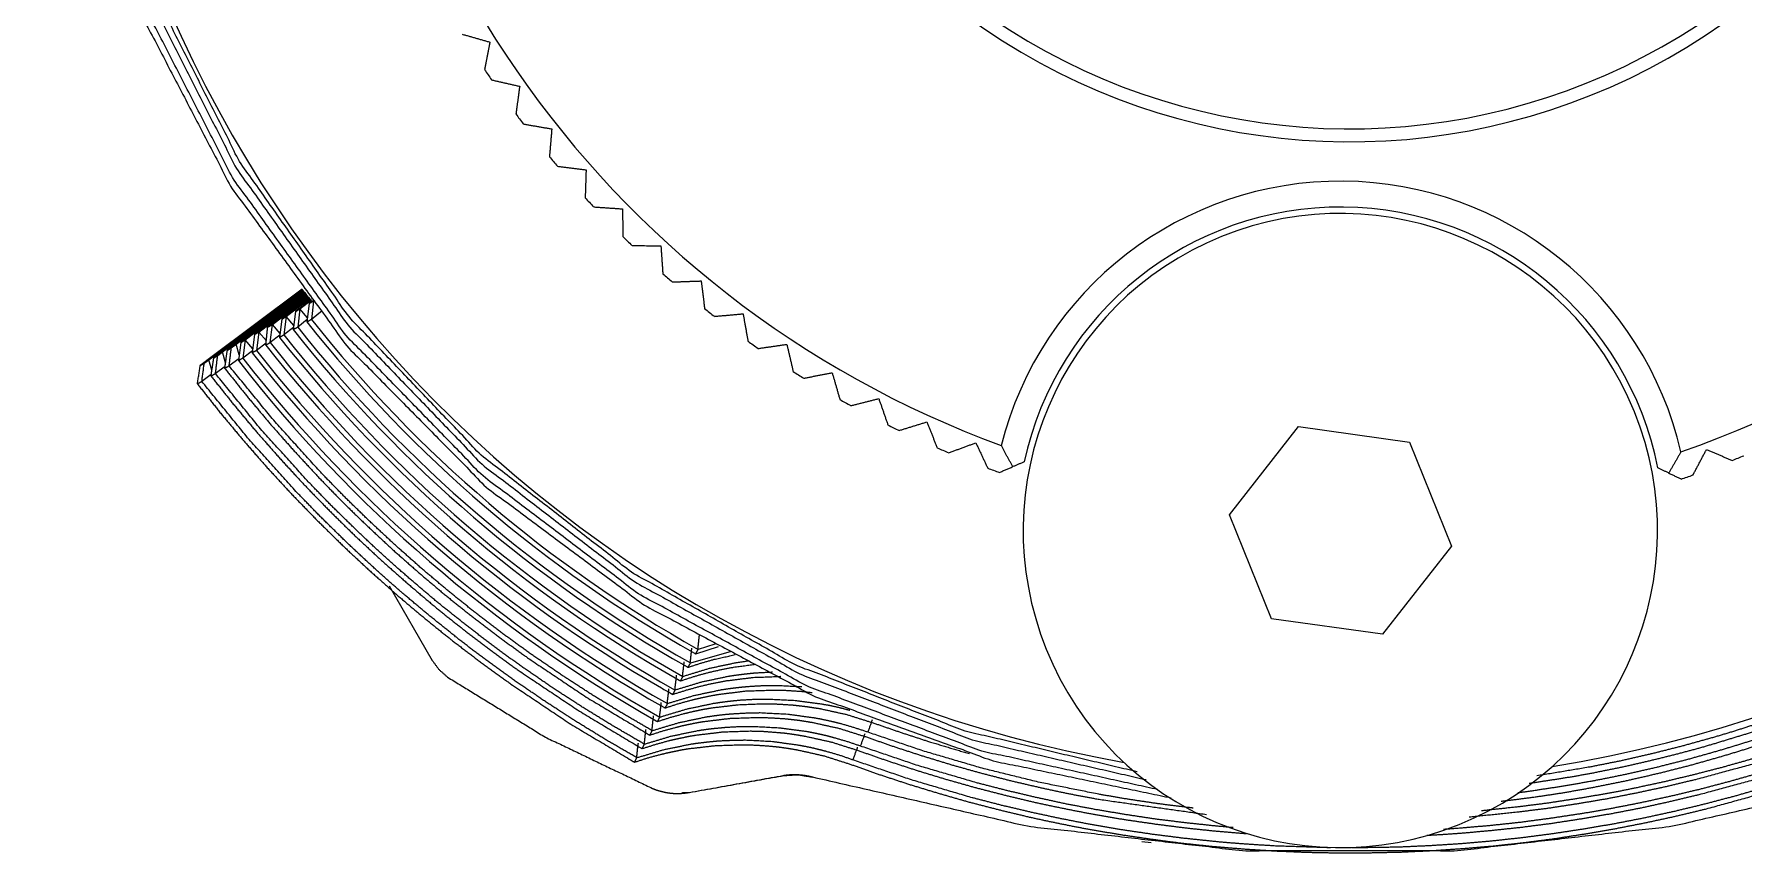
# Paper-space layout 'A3_1' of a CAD drawing. Header units: millimetres. Extents: x 0 to 420, y 0 to 297.
# Drawn here: x 182.89 to 196.09, y 26.11 to 32.44 of the extents above; entities that cross this region are included whole.
import ezdxf

# ---------------------------------------------------------------- set-up
doc = ezdxf.new("R2010")
doc.units = ezdxf.units.MM
doc.layers.add('170', color=7, linetype='Continuous', true_color=0xffffff)

psp = doc.layouts.new('A3_1')

# ---------------------------------------------------------------- linework, layer by layer
at = {"layer": '170', "color": 155, "linetype": 'Continuous', "lineweight": 13}
for p, q in [((184.238, 29.923), (184.962, 30.466)), ((184.959, 30.469), (184.243, 29.933)), ((184.967, 30.459), (184.303, 29.96)), ((184.343, 29.983), (184.97, 30.456)), ((184.976, 30.449), (184.409, 30.02)), ((184.448, 30.043), (184.978, 30.446)), ((184.985, 30.439), (184.484, 30.057)), ((184.518, 30.076), (184.988, 30.435)), ((184.994, 30.428), (184.59, 30.117)), ((184.623, 30.136), (184.997, 30.424)), ((184.691, 30.174), (185.004, 30.416)), ((184.729, 30.196), (185.007, 30.412)), ((185.015, 30.404), (184.801, 30.237)), ((184.834, 30.256), (185.018, 30.4)), ((185.026, 30.391), (184.906, 30.297)), ((184.94, 30.316), (185.029, 30.386)), ((185.037, 30.377), (185.012, 30.357)), ((184.801, 30.237), (184.834, 30.256)), ((184.834, 30.256), (184.817, 30.115)), ((184.893, 30.187), (184.834, 30.256)), ((184.906, 30.297), (184.889, 30.155)), ((184.906, 30.297), (184.94, 30.316)), ((184.94, 30.316), (184.923, 30.174)), ((184.999, 30.247), (184.94, 30.316)), ((185.012, 30.357), (184.995, 30.215)), ((185.012, 30.357), (185.045, 30.376)), ((185.045, 30.376), (185.029, 30.234)), ((185.111, 30.3), (185.029, 30.234)), ((184.59, 30.117), (184.572, 29.976)), ((184.59, 30.117), (184.623, 30.136)), ((184.623, 30.136), (184.605, 29.995)), ((184.681, 30.068), (184.623, 30.136)), ((184.711, 30.055), (184.729, 30.196)), ((184.785, 30.113), (184.711, 30.055)), ((184.787, 30.127), (184.729, 30.196)), ((184.801, 30.237), (184.783, 30.095)), ((184.891, 30.173), (184.817, 30.115)), ((184.997, 30.233), (184.923, 30.174)), ((184.305, 29.955), (184.343, 29.983)), ((184.366, 29.9), (184.343, 29.983)), ((184.409, 30.02), (184.38, 29.998)), ((184.38, 29.998), (184.41, 30.015)), ((184.41, 30.015), (184.448, 30.043)), ((184.472, 29.961), (184.448, 30.043)), ((184.484, 30.057), (184.466, 29.916)), ((184.484, 30.057), (184.518, 30.076)), ((184.518, 30.076), (184.5, 29.935)), ((184.574, 29.992), (184.5, 29.935)), ((184.576, 30.007), (184.518, 30.076)), ((184.679, 30.052), (184.605, 29.995)), ((184.199, 29.9), (184.17, 29.879)), ((184.17, 29.879), (184.201, 29.896)), ((184.243, 29.933), (184.199, 29.9)), ((184.201, 29.896), (184.238, 29.923)), ((184.261, 29.842), (184.238, 29.923)), ((184.303, 29.96), (184.275, 29.938)), ((184.275, 29.938), (184.305, 29.955)), ((184.362, 29.871), (184.288, 29.816)), ((184.468, 29.931), (184.394, 29.876)), ((184.256, 29.81), (184.182, 29.756)), ((192.121, 28.724), (192.654, 29.406)), ((192.654, 29.406), (193.511, 29.286)), ((193.511, 29.286), (193.836, 28.483)), ((192.445, 27.921), (192.121, 28.724)), ((193.836, 28.483), (193.303, 27.801)), ((185.631, 28.175), (185.963, 27.599)), ((193.303, 27.801), (192.445, 27.921)), ((188.273, 27.667), (187.957, 27.579)), ((187.998, 27.651), (188.175, 27.706)), ((188.146, 27.725), (188.016, 27.684)), ((187.585, 26.918), (187.603, 26.951)), ((187.644, 27.022), (187.662, 27.056)), ((187.526, 26.813), (187.544, 26.846)), ((191.444, 26.2), (191.516, 26.193))]:
    psp.add_line(p, q, dxfattribs=at)
for centre, radius, start, end in [((193.051, 36.607), 9.95, 179.4773, 259.9148), ((193.051, 36.607), 7.825, 179.4773, 249.8766), ((193.051, 36.607), 5, 179.4773, 359.4773), ((193.051, 36.607), 4.9, 179.4773, 359.4773), ((193.051, 36.607), 9.95, 279.0398, 359.4773), ((193.051, 36.607), 7.825, 289.078, 359.4773), ((193.051, 36.607), 8.025, 213.6005, 214.2873), ((193.051, 36.607), 8.025, 216.6005, 217.2873), ((193.051, 36.607), 8.025, 219.6005, 220.2873), ((192.978, 28.603), 2.7, 13.0137, 165.9409), ((193.051, 36.607), 8.025, 222.6005, 223.2873), ((192.978, 28.603), 2.45, 22, 202), ((192.978, 28.603), 2.5, 11.1802, 167.7612), ((193.051, 36.607), 8.025, 225.6005, 226.2873), ((193.051, 36.607), 8.025, 228.6005, 229.2873), ((193.051, 36.607), 8.025, 231.6005, 232.2873), ((193.051, 36.607), 10.486, 218.2535, 240.5649), ((193.051, 36.607), 10.404, 218.3232, 240.5059), ((193.051, 36.607), 10.365, 218.356, 240.5649), ((193.051, 36.607), 10.284, 218.4274, 240.5052), ((193.051, 36.607), 10.245, 218.4609, 240.5649), ((193.051, 36.607), 10.726, 218.0554, 240.565), ((193.051, 36.607), 10.644, 218.122, 240.0228), ((193.051, 36.607), 10.606, 218.1533, 240.565), ((193.051, 36.607), 10.524, 218.2215, 240.5065), ((193.051, 36.607), 8.025, 234.6005, 235.2873), ((193.051, 36.607), 10.885, 217.9299, 240.5082), ((193.051, 36.607), 10.846, 217.9597, 240.5651), ((193.051, 36.607), 10.764, 218.0249, 240.5077), ((193.051, 36.607), 8.025, 237.6005, 238.2873), ((193.051, 36.607), 8.025, 240.6005, 241.2873), ((192.978, 28.603), 2.45, 202, 22), ((193.051, 36.607), 8.025, 243.6005, 244.2873), ((193.051, 36.607), 8.025, 246.6005, 247.2873), ((193.051, 36.607), 8.025, 249.6005, 250.2873), ((193.051, 36.607), 8.025, 291.6005, 292.2873), ((193.051, 36.607), 8.025, 288.6005, 289.2873), ((193.051, 36.607), 10.644, 240.0228, 240.5071)]:
    psp.add_arc(centre, radius, start, end, dxfattribs=at)
for points, knots in [([(191.893, 46.704), (190.509, 46.447), (189.124, 45.981), (187.785, 45.299), (186.541, 44.411), (185.437, 43.339), (184.513, 42.12), (183.792, 40.798), (183.286, 39.424), (182.99, 38.044), (182.888, 36.699), (182.965, 35.357), (183.234, 33.976), (183.712, 32.596), (184.405, 31.265), (185.302, 30.031), (186.38, 28.939), (187.602, 28.027), (188.924, 27.319), (190.296, 26.824), (191.671, 26.537)], [0, 0, 0.047935, 0.097711, 0.148898, 0.200978, 0.253376, 0.305497, 0.356763, 0.406652, 0.454727, 0.500648, 0.546439, 0.594373, 0.644114, 0.695227, 0.747198, 0.799452, 0.851399, 0.902468, 0.952145, 1, 1]), ([(191.566, 26.601), (190.207, 26.899), (188.855, 27.403), (187.555, 28.115), (186.355, 29.025), (185.298, 30.11), (184.42, 31.332), (183.742, 32.649), (183.274, 34.011), (183.011, 35.374), (182.936, 36.699), (183.035, 38.021), (183.323, 39.378), (183.814, 40.73), (184.514, 42.033), (185.413, 43.239), (186.488, 44.304), (187.703, 45.193), (189.014, 45.881), (190.374, 46.361), (191.737, 46.636)], [0, 0, 0.048069, 0.09792, 0.149122, 0.201163, 0.253482, 0.305494, 0.356637, 0.406406, 0.454373, 0.500211, 0.546006, 0.593928, 0.643648, 0.694743, 0.746706, 0.798977, 0.850976, 0.902139, 0.951957, 1, 1]), ([(194.22, 26.511), (194.451, 26.54), (194.575, 26.558), (194.698, 26.577), (194.821, 26.598), (194.943, 26.621), (195.188, 26.67), (195.431, 26.726), (195.673, 26.787), (195.913, 26.855), (196.033, 26.891), (196.152, 26.928), (196.271, 26.967), (196.389, 27.007), (196.623, 27.092), (196.856, 27.182), (197.086, 27.279), (197.313, 27.38), (197.426, 27.433), (197.539, 27.488), (197.65, 27.544), (197.761, 27.601), (197.981, 27.719), (198.197, 27.843), (198.304, 27.906), (198.411, 27.972), (198.517, 28.038), (198.621, 28.106), (198.829, 28.245), (199.032, 28.39), (199.232, 28.539), (199.428, 28.693), (199.621, 28.852), (199.809, 29.015), (199.993, 29.183), (200.173, 29.356), (200.262, 29.444), (200.349, 29.533), (200.436, 29.624), (200.521, 29.715), (200.688, 29.9), (200.85, 30.09), (201.008, 30.283), (201.16, 30.48), (201.235, 30.58), (201.308, 30.681), (201.38, 30.783), (201.451, 30.886), (201.589, 31.093), (201.722, 31.305), (201.786, 31.411), (201.849, 31.519), (201.911, 31.627), (201.971, 31.737), (202.088, 31.957), (202.2, 32.181), (202.306, 32.407), (202.406, 32.635), (202.501, 32.866), (202.59, 33.099), (202.673, 33.334), (202.75, 33.571), (202.787, 33.691), (202.822, 33.81), (202.856, 33.931), (202.888, 34.051), (202.948, 34.294), (203.001, 34.537), (203.049, 34.782), (203.091, 35.028), (203.11, 35.151), (203.127, 35.275), (203.142, 35.398), (203.157, 35.522), (203.18, 35.771), (203.198, 36.019), (203.204, 36.144), (203.209, 36.269), (203.212, 36.393), (203.214, 36.518), (203.213, 36.768), (203.206, 37.017), (203.193, 37.267), (203.174, 37.515), (203.149, 37.763), (203.117, 38.011), (203.08, 38.257), (203.036, 38.503), (202.931, 38.991), (202.802, 39.473), (202.728, 39.711), (202.649, 39.948), (202.608, 40.066), (202.564, 40.183), (202.52, 40.299), (202.474, 40.415), (202.377, 40.645), (202.276, 40.873), (202.222, 40.986), (202.168, 41.098), (202.112, 41.21), (202.055, 41.321), (201.936, 41.54), (201.813, 41.757), (201.684, 41.971), (201.549, 42.181), (201.41, 42.388), (201.266, 42.591), (201.116, 42.791), (200.962, 42.987), (200.803, 43.179), (200.64, 43.368), (200.471, 43.552), (200.299, 43.732), (200.121, 43.908), (199.94, 44.079), (199.848, 44.163), (199.754, 44.246), (199.66, 44.328), (199.565, 44.408), (199.371, 44.566), (199.174, 44.718), (199.074, 44.793), (198.973, 44.866), (198.871, 44.938), (198.769, 45.009), (198.56, 45.147), (198.349, 45.28), (198.134, 45.407), (197.917, 45.529), (197.697, 45.646), (197.473, 45.757), (197.361, 45.811), (197.247, 45.863), (197.133, 45.914), (197.019, 45.963), (196.788, 46.058), (196.555, 46.147), (196.32, 46.23), (196.083, 46.307), (195.843, 46.379), (195.603, 46.445), (195.482, 46.475), (195.36, 46.504), (195.239, 46.532), (195.117, 46.558), (194.424, 46.677)], [0, 0, 0.007933, 0.012182, 0.01643, 0.020676, 0.02492, 0.033405, 0.041892, 0.050387, 0.058885, 0.063134, 0.067383, 0.071632, 0.075882, 0.084375, 0.092862, 0.101347, 0.109837, 0.114086, 0.118335, 0.122582, 0.126827, 0.135314, 0.1438, 0.148044, 0.15229, 0.156538, 0.160788, 0.169286, 0.177784, 0.18628, 0.19477, 0.203255, 0.211743, 0.220238, 0.228736, 0.232985, 0.237233, 0.241483, 0.245733, 0.254225, 0.262711, 0.271197, 0.279687, 0.283936, 0.288185, 0.292432, 0.296678, 0.305164, 0.313649, 0.317894, 0.32214, 0.326389, 0.330639, 0.339136, 0.347635, 0.356131, 0.364619, 0.373105, 0.381592, 0.390088, 0.398586, 0.402835, 0.407084, 0.411334, 0.415583, 0.424074, 0.432561, 0.441046, 0.449537, 0.453786, 0.458035, 0.462282, 0.466527, 0.475013, 0.483499, 0.487743, 0.49199, 0.496239, 0.500489, 0.508986, 0.517485, 0.525981, 0.534469, 0.542954, 0.551442, 0.559937, 0.568433, 0.585405, 0.602387, 0.610886, 0.619384, 0.623634, 0.627883, 0.632129, 0.636374, 0.644859, 0.653345, 0.65759, 0.661837, 0.666087, 0.670336, 0.678834, 0.687333, 0.695828, 0.704315, 0.712801, 0.721289, 0.729785, 0.73828, 0.746767, 0.755253, 0.763742, 0.772238, 0.780736, 0.789234, 0.793484, 0.797732, 0.801978, 0.806223, 0.814708, 0.823195, 0.82744, 0.831687, 0.835937, 0.840186, 0.848685, 0.857183, 0.865677, 0.874164, 0.88265, 0.891139, 0.895387, 0.899636, 0.903884, 0.90813, 0.916617, 0.925103, 0.933593, 0.942089, 0.950587, 0.959085, 0.963334, 0.96758, 0.97182, 0.976055, 1, 1]), ([(191.652, 46.562), (190.305, 46.277), (188.965, 45.792), (187.675, 45.101), (186.481, 44.216), (185.427, 43.158), (184.545, 41.965), (183.859, 40.677), (183.378, 39.342), (183.096, 38.003), (182.999, 36.698), (183.072, 35.392), (183.33, 34.047), (183.787, 32.703), (184.45, 31.402), (185.311, 30.192), (186.347, 29.116), (187.525, 28.209), (188.803, 27.496), (190.135, 26.986), (191.477, 26.678)], [0, 0, 0.048161, 0.098061, 0.149271, 0.201284, 0.253544, 0.305477, 0.356534, 0.406216, 0.454107, 0.499885, 0.545686, 0.593602, 0.643311, 0.694394, 0.746354, 0.798639, 0.850676, 0.901906, 0.951824, 1, 1]), ([(191.408, 26.738), (190.08, 27.053), (188.763, 27.567), (187.502, 28.282), (186.341, 29.186), (185.32, 30.256), (184.474, 31.456), (183.822, 32.744), (183.372, 34.075), (183.119, 35.405), (183.047, 36.698), (183.142, 37.989), (183.42, 39.314), (183.894, 40.637), (184.569, 41.912), (185.437, 43.097), (186.476, 44.148), (187.654, 45.031), (188.928, 45.722), (190.254, 46.212), (191.587, 46.504)], [0, 0, 0.048257, 0.098225, 0.149475, 0.201505, 0.253763, 0.305682, 0.356717, 0.406378, 0.454253, 0.500024, 0.545791, 0.593661, 0.643316, 0.694345, 0.746258, 0.798511, 0.850536, 0.901782, 0.951746, 1, 1]), ([(194.519, 46.615), (194.626, 46.599), (194.749, 46.579), (194.871, 46.557), (194.993, 46.534), (195.115, 46.509), (195.357, 46.456), (195.598, 46.396), (195.837, 46.331), (196.075, 46.26), (196.312, 46.182), (196.546, 46.099), (196.662, 46.056), (196.778, 46.011), (196.893, 45.964), (197.007, 45.916), (197.235, 45.817), (197.459, 45.711), (197.57, 45.657), (197.681, 45.6), (197.791, 45.543), (197.901, 45.484), (198.117, 45.362), (198.331, 45.235), (198.436, 45.17), (198.541, 45.103), (198.645, 45.035), (198.748, 44.966), (198.951, 44.824), (199.151, 44.676), (199.249, 44.601), (199.347, 44.524), (199.444, 44.446), (199.539, 44.367), (199.728, 44.206), (199.913, 44.039), (200.003, 43.954), (200.093, 43.869), (200.182, 43.782), (200.269, 43.694), (200.441, 43.514), (200.608, 43.331), (200.69, 43.238), (200.77, 43.144), (200.85, 43.048), (200.929, 42.952), (201.082, 42.757), (201.231, 42.558), (201.375, 42.355), (201.513, 42.149), (201.646, 41.94), (201.775, 41.728), (201.837, 41.62), (201.898, 41.512), (201.957, 41.403), (202.016, 41.293), (202.128, 41.072), (202.235, 40.848), (202.336, 40.621), (202.432, 40.392), (202.522, 40.161), (202.606, 39.928), (202.646, 39.81), (202.685, 39.692), (202.722, 39.573), (202.758, 39.454), (202.825, 39.215), (202.886, 38.974), (202.941, 38.732), (202.99, 38.489), (203.033, 38.245), (203.07, 38), (203.101, 37.753), (203.127, 37.506), (203.137, 37.382), (203.146, 37.258), (203.153, 37.134), (203.159, 37.01), (203.165, 36.762), (203.166, 36.514), (203.161, 36.266), (203.149, 36.018), (203.132, 35.77), (203.108, 35.523), (203.094, 35.4), (203.079, 35.276), (203.062, 35.153), (203.043, 35.03), (203.001, 34.786), (202.954, 34.542), (202.9, 34.3), (202.841, 34.059), (202.775, 33.82), (202.704, 33.582), (202.666, 33.463), (202.627, 33.345), (202.586, 33.228), (202.544, 33.111), (202.455, 32.879), (202.361, 32.65), (202.261, 32.423), (202.156, 32.198), (202.101, 32.087), (202.045, 31.976), (201.987, 31.866), (201.928, 31.756), (201.868, 31.648), (201.806, 31.54), (201.744, 31.433), (201.679, 31.326), (201.547, 31.116), (201.41, 30.91), (201.268, 30.706), (201.12, 30.507), (201.045, 30.408), (200.968, 30.31), (200.89, 30.214), (200.811, 30.118), (200.65, 29.93), (200.484, 29.745), (200.313, 29.565), (200.138, 29.389), (199.959, 29.217), (199.775, 29.05), (199.682, 28.968), (199.588, 28.887), (199.492, 28.807), (199.396, 28.729), (199.201, 28.575), (199.002, 28.427), (198.902, 28.355), (198.8, 28.283), (198.697, 28.214), (198.594, 28.145), (198.384, 28.011), (198.172, 27.883), (198.064, 27.821), (197.956, 27.76), (197.847, 27.7), (197.737, 27.642), (197.516, 27.53), (197.292, 27.423), (197.179, 27.372), (197.066, 27.322), (196.951, 27.273), (196.837, 27.226), (196.605, 27.136), (196.371, 27.051), (196.254, 27.011), (196.136, 26.973), (196.017, 26.936), (195.898, 26.9), (195.66, 26.833), (195.419, 26.772), (195.298, 26.744), (195.177, 26.717), (195.055, 26.692), (194.934, 26.668), (194.689, 26.625), (194.443, 26.588), (194.35, 26.575)], [0, 0, 0.00375, 0.008033, 0.012316, 0.016597, 0.020876, 0.029428, 0.037981, 0.046537, 0.055102, 0.063668, 0.072234, 0.076518, 0.080801, 0.085081, 0.089359, 0.097912, 0.106464, 0.110742, 0.115021, 0.119304, 0.123588, 0.132154, 0.140719, 0.145004, 0.149286, 0.153566, 0.157844, 0.166396, 0.174948, 0.179226, 0.183506, 0.187789, 0.192073, 0.200639, 0.209205, 0.213489, 0.217771, 0.22205, 0.226328, 0.23488, 0.243432, 0.247711, 0.251992, 0.256275, 0.260559, 0.269124, 0.277691, 0.286255, 0.294811, 0.303363, 0.311916, 0.316195, 0.320476, 0.32476, 0.329044, 0.337609, 0.346176, 0.35474, 0.363294, 0.371846, 0.3804, 0.38468, 0.388961, 0.393245, 0.397529, 0.406095, 0.414662, 0.423223, 0.431778, 0.44033, 0.448884, 0.457447, 0.466014, 0.470296, 0.474579, 0.478863, 0.483146, 0.491707, 0.500261, 0.508813, 0.517368, 0.525932, 0.534499, 0.538781, 0.543064, 0.547348, 0.551632, 0.560191, 0.568744, 0.577296, 0.585852, 0.594416, 0.602983, 0.607266, 0.611549, 0.615833, 0.620116, 0.628675, 0.637228, 0.64578, 0.654337, 0.658619, 0.662903, 0.667186, 0.671469, 0.675751, 0.680034, 0.684319, 0.688601, 0.697159, 0.705711, 0.714264, 0.722821, 0.727104, 0.731387, 0.735668, 0.739948, 0.748501, 0.757053, 0.765609, 0.774173, 0.78274, 0.791305, 0.795589, 0.799872, 0.804153, 0.808432, 0.816984, 0.825536, 0.829814, 0.834093, 0.838375, 0.842659, 0.851225, 0.85979, 0.864075, 0.868357, 0.872638, 0.876916, 0.885468, 0.89402, 0.898298, 0.902578, 0.906861, 0.911144, 0.91971, 0.928276, 0.93256, 0.936842, 0.941122, 0.945399, 0.953952, 0.962505, 0.966782, 0.971063, 0.975346, 0.97963, 0.988195, 0.996761, 1, 1]), ([(194.437, 26.65), (194.68, 26.687), (194.801, 26.707), (194.922, 26.729), (195.164, 26.778), (195.404, 26.833), (195.524, 26.863), (195.644, 26.894), (195.763, 26.926), (195.881, 26.961), (196.117, 27.033), (196.352, 27.111), (196.584, 27.195), (196.813, 27.285), (197.041, 27.38), (197.266, 27.48), (197.489, 27.587), (197.709, 27.698), (197.926, 27.815), (198.14, 27.937), (198.351, 28.065), (198.559, 28.197), (198.764, 28.335), (198.966, 28.478), (199.065, 28.551), (199.164, 28.626), (199.261, 28.701), (199.358, 28.778), (199.548, 28.935), (199.734, 29.097), (199.826, 29.179), (199.916, 29.263), (200.006, 29.348), (200.094, 29.434), (200.269, 29.609), (200.438, 29.788), (200.603, 29.972), (200.764, 30.159), (200.92, 30.35), (201.071, 30.545), (201.217, 30.744), (201.358, 30.946), (201.626, 31.36), (201.873, 31.787), (201.989, 32.005), (202.099, 32.226), (202.152, 32.338), (202.204, 32.45), (202.254, 32.562), (202.303, 32.676), (202.397, 32.904), (202.485, 33.134), (202.527, 33.25), (202.567, 33.366), (202.606, 33.484), (202.644, 33.601), (202.715, 33.838), (202.78, 34.076), (202.839, 34.315), (202.892, 34.556), (202.94, 34.798), (202.981, 35.041), (203.017, 35.285), (203.046, 35.531), (203.059, 35.653), (203.07, 35.776), (203.079, 35.899), (203.087, 36.023), (203.098, 36.269), (203.104, 36.516), (203.103, 36.762), (203.096, 37.009), (203.09, 37.132), (203.083, 37.255), (203.074, 37.378), (203.064, 37.501), (203.039, 37.747), (203.008, 37.991), (202.99, 38.113), (202.971, 38.235), (202.95, 38.357), (202.928, 38.478), (202.879, 38.72), (202.824, 38.961), (202.795, 39.081), (202.763, 39.2), (202.731, 39.319), (202.697, 39.438), (202.625, 39.673), (202.546, 39.907), (202.505, 40.023), (202.463, 40.139), (202.418, 40.254), (202.373, 40.369), (202.326, 40.483), (202.278, 40.597), (202.228, 40.71), (202.177, 40.822), (202.071, 41.045), (201.959, 41.265), (201.842, 41.482), (201.72, 41.696), (201.657, 41.802), (201.593, 41.908), (201.527, 42.012), (201.46, 42.116), (201.322, 42.32), (201.18, 42.521), (201.032, 42.719), (200.88, 42.913), (200.722, 43.104), (200.561, 43.29), (200.478, 43.382), (200.394, 43.473), (200.309, 43.562), (200.224, 43.651), (200.049, 43.824), (199.87, 43.994), (199.778, 44.077), (199.686, 44.159), (199.593, 44.24), (199.499, 44.32), (199.307, 44.475), (199.112, 44.627), (198.913, 44.773), (198.711, 44.914), (198.506, 45.051), (198.297, 45.182), (198.085, 45.308), (197.87, 45.429), (197.431, 45.655), (196.982, 45.859), (196.754, 45.953), (196.523, 46.041), (196.407, 46.083), (196.29, 46.123), (196.173, 46.162), (196.056, 46.2), (195.82, 46.271), (195.582, 46.336), (195.462, 46.366), (195.343, 46.395), (195.222, 46.422), (195.101, 46.448), (194.859, 46.496), (194.616, 46.537), (194.594, 46.541)], [0, 0, 0.008568, 0.012874, 0.01718, 0.025787, 0.034395, 0.038701, 0.04301, 0.04732, 0.051632, 0.060251, 0.068872, 0.077488, 0.086097, 0.094704, 0.103315, 0.111932, 0.12055, 0.129159, 0.137766, 0.146377, 0.154995, 0.163615, 0.172235, 0.176546, 0.180856, 0.185163, 0.189468, 0.198076, 0.206683, 0.210989, 0.215297, 0.219607, 0.223918, 0.232538, 0.241159, 0.249776, 0.258386, 0.266993, 0.275603, 0.28422, 0.292837, 0.310053, 0.327279, 0.335899, 0.344519, 0.34883, 0.35314, 0.357448, 0.361754, 0.370362, 0.378969, 0.383275, 0.387582, 0.391892, 0.396203, 0.404822, 0.413443, 0.422061, 0.430672, 0.439279, 0.447888, 0.456504, 0.465125, 0.469435, 0.473745, 0.478056, 0.482366, 0.49098, 0.499588, 0.508196, 0.516807, 0.521117, 0.525427, 0.529736, 0.534042, 0.54265, 0.551257, 0.555562, 0.559869, 0.564178, 0.568489, 0.577109, 0.585729, 0.59004, 0.594349, 0.598655, 0.60296, 0.611567, 0.620176, 0.624483, 0.628791, 0.633102, 0.637413, 0.641723, 0.646032, 0.650343, 0.654654, 0.663269, 0.671878, 0.680485, 0.689096, 0.693405, 0.697715, 0.702024, 0.706331, 0.71494, 0.723547, 0.732158, 0.740777, 0.749397, 0.758017, 0.762327, 0.766637, 0.770944, 0.775249, 0.783856, 0.792464, 0.796771, 0.801078, 0.805389, 0.8097, 0.81832, 0.826941, 0.835557, 0.844166, 0.852773, 0.861383, 0.870001, 0.878618, 0.895834, 0.91306, 0.921681, 0.9303, 0.934611, 0.938922, 0.943229, 0.947534, 0.956142, 0.96475, 0.969055, 0.973363, 0.977673, 0.981984, 0.990603, 0.999224, 1, 1]), ([(194.667, 46.48), (194.852, 46.448), (194.973, 46.425), (195.093, 46.401), (195.571, 46.289), (196.043, 46.154), (196.277, 46.077), (196.508, 45.995), (196.623, 45.952), (196.738, 45.908), (196.852, 45.862), (196.965, 45.814), (197.19, 45.716), (197.412, 45.611), (197.632, 45.502), (197.849, 45.386), (198.063, 45.266), (198.274, 45.14), (198.379, 45.075), (198.482, 45.009), (198.585, 44.942), (198.687, 44.873), (198.888, 44.733), (199.085, 44.587), (199.279, 44.437), (199.47, 44.281), (199.656, 44.121), (199.839, 43.957), (199.929, 43.873), (200.017, 43.788), (200.105, 43.702), (200.192, 43.615), (200.361, 43.437), (200.527, 43.256), (200.688, 43.071), (200.844, 42.881), (200.996, 42.688), (201.143, 42.491), (201.215, 42.391), (201.285, 42.29), (201.354, 42.189), (201.422, 42.087), (201.554, 41.88), (201.681, 41.67), (201.742, 41.563), (201.802, 41.456), (201.861, 41.348), (201.919, 41.24), (202.03, 41.021), (202.136, 40.799), (202.187, 40.687), (202.236, 40.574), (202.284, 40.461), (202.331, 40.348), (202.42, 40.119), (202.503, 39.888), (202.542, 39.772), (202.581, 39.655), (202.617, 39.538), (202.653, 39.42), (202.719, 39.184), (202.779, 38.945), (202.807, 38.826), (202.834, 38.706), (202.859, 38.585), (202.882, 38.465), (202.925, 38.223), (202.961, 37.981), (202.977, 37.859), (202.992, 37.737), (203.005, 37.615), (203.017, 37.492), (203.035, 37.247), (203.048, 37.002), (203.052, 36.879), (203.055, 36.756), (203.056, 36.633), (203.055, 36.511), (203.05, 36.265), (203.039, 36.02), (203.031, 35.898), (203.021, 35.775), (203.01, 35.653), (202.998, 35.531), (202.969, 35.287), (202.933, 35.043), (202.913, 34.922), (202.892, 34.801), (202.869, 34.68), (202.845, 34.56), (202.792, 34.321), (202.733, 34.082), (202.701, 33.964), (202.668, 33.846), (202.633, 33.728), (202.597, 33.61), (202.521, 33.377), (202.438, 33.145), (202.395, 33.03), (202.35, 32.915), (202.304, 32.801), (202.257, 32.688), (202.158, 32.464), (202.054, 32.242), (202, 32.131), (201.944, 32.022), (201.887, 31.913), (201.829, 31.805), (201.708, 31.591), (201.582, 31.38), (201.517, 31.275), (201.451, 31.172), (201.384, 31.069), (201.315, 30.967), (201.174, 30.766), (201.029, 30.569), (200.954, 30.471), (200.878, 30.375), (200.801, 30.279), (200.723, 30.184), (200.563, 29.998), (200.398, 29.815), (200.229, 29.637), (200.056, 29.463), (199.878, 29.293), (199.697, 29.128), (199.605, 29.047), (199.511, 28.967), (199.417, 28.888), (199.322, 28.811), (199.129, 28.659), (198.931, 28.512), (198.731, 28.37), (198.527, 28.233), (198.32, 28.101), (198.11, 27.975), (198.004, 27.913), (197.897, 27.853), (197.789, 27.794), (197.68, 27.737), (197.461, 27.626), (197.239, 27.52), (197.014, 27.42), (196.788, 27.326), (196.559, 27.237), (196.328, 27.154), (196.212, 27.114), (196.095, 27.076), (195.978, 27.039), (195.86, 27.004), (195.623, 26.938), (195.385, 26.878), (195.146, 26.823), (194.905, 26.775), (194.497, 26.707)], [0, 0, 0.006623, 0.010955, 0.015285, 0.032591, 0.049912, 0.05858, 0.067248, 0.071582, 0.075917, 0.080248, 0.084578, 0.093232, 0.101885, 0.110543, 0.119208, 0.127876, 0.136544, 0.140879, 0.145213, 0.149544, 0.153874, 0.162528, 0.171181, 0.179839, 0.188505, 0.197173, 0.20584, 0.210175, 0.214509, 0.21884, 0.223169, 0.231824, 0.240477, 0.249135, 0.257801, 0.266469, 0.275136, 0.279471, 0.283805, 0.288136, 0.292465, 0.301119, 0.309772, 0.3141, 0.31843, 0.322763, 0.327098, 0.335765, 0.344433, 0.348768, 0.353101, 0.357432, 0.361761, 0.370415, 0.379068, 0.383397, 0.387727, 0.39206, 0.396394, 0.405062, 0.413729, 0.418064, 0.422398, 0.426728, 0.431057, 0.43971, 0.448364, 0.452693, 0.457023, 0.461356, 0.465691, 0.474358, 0.483026, 0.487361, 0.491694, 0.496024, 0.500353, 0.509006, 0.51766, 0.521989, 0.526319, 0.530653, 0.534988, 0.543655, 0.552322, 0.556657, 0.56099, 0.56532, 0.569649, 0.578302, 0.586956, 0.591285, 0.595616, 0.599949, 0.604284, 0.612951, 0.621619, 0.625954, 0.630286, 0.634617, 0.638945, 0.647598, 0.656252, 0.660581, 0.664912, 0.669246, 0.673581, 0.682248, 0.690916, 0.69525, 0.699583, 0.703912, 0.708241, 0.716894, 0.725548, 0.729877, 0.734208, 0.738542, 0.742877, 0.751544, 0.760212, 0.768878, 0.777536, 0.786189, 0.794844, 0.799173, 0.803504, 0.807838, 0.812174, 0.82084, 0.829509, 0.838174, 0.846832, 0.855485, 0.864139, 0.868469, 0.8728, 0.877135, 0.88147, 0.890137, 0.898805, 0.90747, 0.916127, 0.924781, 0.933435, 0.937765, 0.942097, 0.946431, 0.950766, 0.959433, 0.968101, 0.976761, 0.985399, 1, 1]), ([(184.677, 30.036), (184.683, 30.093), (184.687, 30.134), (184.691, 30.174)], [0, 0, 0.414304, 0.707011, 1, 1]), ([(184.36, 29.856), (184.37, 29.927), (184.38, 29.998)], [0, 0, 0.500009, 1, 1]), ([(184.254, 29.797), (184.259, 29.832), (184.27, 29.903), (184.275, 29.938)], [0, 0, 0.250006, 0.749994, 1, 1]), ([(184.36, 29.856), (184.53, 29.643), (184.705, 29.434), (184.885, 29.23), (185.07, 29.03), (185.164, 28.932), (185.259, 28.835), (185.356, 28.739), (185.454, 28.645), (185.653, 28.459), (185.857, 28.279), (185.961, 28.191), (186.065, 28.103), (186.171, 28.018), (186.278, 27.933), (186.494, 27.768), (186.715, 27.609), (187.166, 27.307), (187.633, 27.028)], [0, 0, 0.062584, 0.12514, 0.187653, 0.250163, 0.28143, 0.312708, 0.343996, 0.375271, 0.437791, 0.5003, 0.531562, 0.562836, 0.594119, 0.625393, 0.687867, 0.750272, 0.875039, 1, 1]), ([(187.662, 27.056), (187.427, 27.193), (187.195, 27.335), (186.967, 27.483), (186.743, 27.636), (186.633, 27.715), (186.523, 27.795), (186.415, 27.877), (186.307, 27.959), (186.095, 28.129), (185.887, 28.304), (185.684, 28.484), (185.485, 28.669), (185.29, 28.859), (185.101, 29.053), (184.738, 29.455), (184.394, 29.875)], [0, 0, 0.062579, 0.125124, 0.187627, 0.250119, 0.281369, 0.312633, 0.343916, 0.375197, 0.437714, 0.500204, 0.562709, 0.625253, 0.687774, 0.750221, 0.87503, 1, 1]), ([(184.149, 29.736), (184.323, 29.516), (184.503, 29.3), (184.688, 29.089), (184.878, 28.883), (185.073, 28.682), (185.273, 28.485), (185.478, 28.294), (185.687, 28.108), (185.794, 28.017), (185.902, 27.927), (186.011, 27.838), (186.12, 27.751), (186.343, 27.581), (186.57, 27.417), (187.034, 27.106), (187.515, 26.819)], [0, 0, 0.062593, 0.125153, 0.187674, 0.250196, 0.312755, 0.375318, 0.43784, 0.500361, 0.53163, 0.562916, 0.594199, 0.625463, 0.68791, 0.750298, 0.875038, 1, 1]), ([(187.544, 26.847), (187.302, 26.987), (187.063, 27.134), (186.829, 27.286), (186.598, 27.444), (186.484, 27.526), (186.371, 27.608), (186.259, 27.692), (186.149, 27.778), (185.931, 27.953), (185.717, 28.133), (185.612, 28.225), (185.508, 28.319), (185.405, 28.414), (185.303, 28.51), (185.103, 28.706), (184.909, 28.906), (184.536, 29.321), (184.183, 29.755)], [0, 0, 0.062582, 0.125134, 0.187638, 0.250133, 0.281394, 0.31266, 0.343944, 0.375224, 0.437742, 0.500238, 0.531487, 0.56275, 0.594027, 0.62531, 0.687814, 0.750243, 0.875034, 1, 1]), ([(184.254, 29.796), (184.426, 29.58), (184.603, 29.368), (184.786, 29.16), (184.973, 28.957), (185.069, 28.858), (185.166, 28.759), (185.264, 28.662), (185.363, 28.565), (185.565, 28.377), (185.772, 28.194), (185.877, 28.104), (185.983, 28.015), (186.09, 27.928), (186.199, 27.842), (186.418, 27.675), (186.642, 27.513), (187.1, 27.207), (187.574, 26.923)], [0, 0, 0.062583, 0.125138, 0.187649, 0.250155, 0.281417, 0.312695, 0.343981, 0.375259, 0.437779, 0.500281, 0.531543, 0.562812, 0.594098, 0.625375, 0.687852, 0.750266, 0.875037, 1, 1]), ([(187.603, 26.951), (187.364, 27.09), (187.129, 27.234), (186.898, 27.384), (186.671, 27.54), (186.558, 27.62), (186.447, 27.702), (186.337, 27.785), (186.228, 27.869), (186.012, 28.041), (185.802, 28.219), (185.698, 28.31), (185.595, 28.402), (185.494, 28.495), (185.394, 28.59), (185.197, 28.782), (185.005, 28.98), (184.636, 29.389), (184.288, 29.816)], [0, 0, 0.06258, 0.125132, 0.187635, 0.250131, 0.281387, 0.312656, 0.34394, 0.375221, 0.437738, 0.50023, 0.531482, 0.562741, 0.594021, 0.625302, 0.687807, 0.750242, 0.875033, 1, 1]), ([(190.449, 29.096), (190.403, 29.178), (190.359, 29.259)], [0, 0, 0.500785, 1, 1]), ([(195.609, 29.211), (195.562, 29.129), (195.514, 29.047)], [0, 0, 0.499244, 1, 1]), ([(188.015, 27.684), (188.018, 27.713), (188.021, 27.741), (188.024, 27.77), (188.027, 27.798)], [0, 0, 0.250111, 0.500142, 0.750119, 1, 1]), ([(187.939, 27.546), (188.04, 27.579), (188.142, 27.608), (188.303, 27.644)], [0, 0, 0.281735, 0.563313, 1, 1]), ([(187.955, 27.58), (187.959, 27.608), (187.962, 27.637), (187.965, 27.665), (187.968, 27.694)], [0, 0, 0.250126, 0.500131, 0.750102, 1, 1]), ([(185.963, 27.599), (186.015, 27.528), (186.081, 27.47)], [0, 0, 0.500037, 1, 1]), ([(187.821, 27.337), (187.922, 27.369), (188.025, 27.398), (188.128, 27.422), (188.233, 27.442), (188.442, 27.468), (188.652, 27.476), (188.654, 27.476)], [0, 0, 0.125448, 0.250761, 0.37619, 0.501318, 0.749744, 0.997321, 1, 1]), ([(187.837, 27.37), (187.84, 27.399), (187.844, 27.427), (187.847, 27.456), (187.85, 27.484)], [0, 0, 0.250104, 0.500129, 0.750101, 1, 1]), ([(188.591, 27.508), (188.461, 27.501), (188.408, 27.496), (188.355, 27.49), (188.302, 27.483), (188.25, 27.475), (188.043, 27.431), (187.839, 27.37)], [0, 0, 0.170144, 0.239329, 0.308691, 0.377994, 0.447185, 0.72328, 1, 1]), ([(187.88, 27.441), (187.981, 27.474), (188.083, 27.503), (188.187, 27.527), (188.291, 27.547), (188.461, 27.57)], [0, 0, 0.178235, 0.356276, 0.534477, 0.712242, 1, 1]), ([(187.896, 27.475), (187.899, 27.504), (187.903, 27.532), (187.906, 27.56), (187.909, 27.589)], [0, 0, 0.250111, 0.500162, 0.750118, 1, 1]), ([(188.403, 27.594), (188.308, 27.58), (188.101, 27.536), (187.898, 27.474)], [0, 0, 0.183332, 0.59123, 1, 1]), ([(187.929, 27.551), (187.934, 27.549), (187.939, 27.546)], [0, 0, 0.500877, 1, 1]), ([(186.081, 27.47), (186.836, 27.007), (187.664, 26.61)], [0, 0, 0.490739, 1, 1]), ([(187.762, 27.232), (187.863, 27.265), (187.966, 27.293), (188.018, 27.306), (188.07, 27.317), (188.122, 27.328), (188.174, 27.337), (188.384, 27.363), (188.594, 27.37), (188.699, 27.368), (188.805, 27.361), (188.898, 27.351)], [0, 0, 0.092474, 0.184887, 0.231117, 0.277377, 0.323576, 0.369628, 0.552803, 0.735336, 0.826818, 0.918624, 1, 1]), ([(187.778, 27.266), (187.781, 27.294), (187.785, 27.323), (187.788, 27.351), (187.791, 27.379)], [0, 0, 0.250114, 0.50015, 0.750112, 1, 1]), ([(188.817, 27.395), (188.614, 27.404), (188.508, 27.402), (188.402, 27.396), (188.35, 27.391), (188.297, 27.385), (188.244, 27.378), (188.191, 27.37), (187.984, 27.326), (187.78, 27.265)], [0, 0, 0.193665, 0.29383, 0.394371, 0.444871, 0.495499, 0.546063, 0.596564, 0.79807, 1, 1]), ([(187.703, 27.127), (187.804, 27.16), (187.907, 27.188), (187.959, 27.201), (188.011, 27.212), (188.063, 27.223), (188.116, 27.232), (188.325, 27.257), (188.536, 27.265), (188.641, 27.262), (188.747, 27.255), (188.8, 27.249), (188.852, 27.243), (188.905, 27.235), (188.958, 27.227), (189.165, 27.181), (189.368, 27.117)], [0, 0, 0.062825, 0.125609, 0.157019, 0.188448, 0.219826, 0.251115, 0.375555, 0.499572, 0.561708, 0.62408, 0.6554, 0.686807, 0.718205, 0.749559, 0.874653, 1, 1]), ([(187.719, 27.161), (187.722, 27.189), (187.726, 27.218), (187.729, 27.246), (187.732, 27.275)], [0, 0, 0.250107, 0.500139, 0.750095, 1, 1]), ([(189.189, 27.213), (189.183, 27.214), (189.131, 27.228), (189.079, 27.24), (189.027, 27.251), (188.975, 27.26), (188.766, 27.288), (188.555, 27.298), (188.45, 27.297), (188.344, 27.291), (188.291, 27.286), (188.238, 27.28), (188.185, 27.273), (188.133, 27.265), (187.925, 27.221), (187.721, 27.16)], [0, 0, 0.003963, 0.03975, 0.075551, 0.111282, 0.146906, 0.288605, 0.429891, 0.500717, 0.571806, 0.607518, 0.643306, 0.679061, 0.714757, 0.857226, 1, 1]), ([(187.752, 27.237), (187.757, 27.235), (187.762, 27.232)], [0, 0, 0.500873, 1, 1]), ([(189.271, 26.937), (189.17, 26.971), (189.067, 27.001), (189.016, 27.015), (188.963, 27.027), (188.911, 27.038), (188.859, 27.048), (188.65, 27.076), (188.439, 27.087), (188.333, 27.086), (188.227, 27.08), (188.174, 27.075), (188.121, 27.07), (188.068, 27.063), (188.015, 27.055), (187.807, 27.012), (187.603, 26.951)], [0, 0, 0.062839, 0.125623, 0.157047, 0.18848, 0.219838, 0.251111, 0.375507, 0.499531, 0.561706, 0.624128, 0.655477, 0.686892, 0.718289, 0.749621, 0.874672, 1, 1]), ([(187.644, 27.022), (187.745, 27.055), (187.848, 27.083), (187.9, 27.096), (187.952, 27.107), (188.005, 27.118), (188.057, 27.127), (188.267, 27.152), (188.477, 27.159), (188.583, 27.156), (188.689, 27.149), (188.742, 27.143), (188.795, 27.137), (188.847, 27.129), (188.9, 27.12), (189.107, 27.074), (189.31, 27.01)], [0, 0, 0.062838, 0.125614, 0.157025, 0.188457, 0.219838, 0.251119, 0.375558, 0.499573, 0.56172, 0.624094, 0.655416, 0.686814, 0.718229, 0.749577, 0.874657, 1, 1]), ([(187.66, 27.056), (187.663, 27.085), (187.666, 27.113), (187.669, 27.142), (187.673, 27.17)], [0, 0, 0.250091, 0.50015, 0.750089, 1, 1]), ([(189.329, 27.044), (189.227, 27.078), (189.125, 27.108), (189.073, 27.121), (189.021, 27.133), (188.969, 27.144), (188.917, 27.154), (188.708, 27.182), (188.497, 27.193), (188.391, 27.191), (188.286, 27.185), (188.233, 27.181), (188.18, 27.175), (188.127, 27.168), (188.074, 27.16), (187.866, 27.116), (187.662, 27.055)], [0, 0, 0.062844, 0.125637, 0.157062, 0.188485, 0.219847, 0.251112, 0.3755, 0.499533, 0.561711, 0.624117, 0.65547, 0.686891, 0.718282, 0.749609, 0.874668, 1, 1]), ([(189.368, 27.117), (189.585, 27.042), (189.803, 26.971), (190.112, 26.879)], [0, 0, 0.293462, 0.586829, 1, 1]), ([(187.526, 26.813), (187.627, 26.846), (187.731, 26.874), (187.783, 26.886), (187.835, 26.897), (187.887, 26.908), (187.94, 26.917), (188.15, 26.941), (188.361, 26.948), (188.467, 26.945), (188.573, 26.937), (188.626, 26.932), (188.679, 26.925), (188.731, 26.917), (188.784, 26.908), (188.992, 26.861), (189.195, 26.796)], [0, 0, 0.062834, 0.125608, 0.157015, 0.188454, 0.219831, 0.251122, 0.375554, 0.499575, 0.561722, 0.624104, 0.655421, 0.686828, 0.718229, 0.749578, 0.874662, 1, 1]), ([(187.542, 26.847), (187.545, 26.875), (187.548, 26.904), (187.551, 26.932), (187.555, 26.96)], [0, 0, 0.250108, 0.500138, 0.750116, 1, 1]), ([(189.213, 26.83), (189.112, 26.865), (189.009, 26.895), (188.958, 26.908), (188.906, 26.921), (188.853, 26.932), (188.801, 26.942), (188.591, 26.971), (188.381, 26.982), (188.275, 26.98), (188.169, 26.975), (188.116, 26.97), (188.062, 26.964), (188.01, 26.958), (187.957, 26.95), (187.748, 26.907), (187.544, 26.846)], [0, 0, 0.062846, 0.125631, 0.157065, 0.188484, 0.21985, 0.251118, 0.375507, 0.499534, 0.561704, 0.624131, 0.655487, 0.686896, 0.718286, 0.749623, 0.874665, 1, 1]), ([(187.585, 26.918), (187.686, 26.95), (187.789, 26.979), (187.841, 26.991), (187.894, 27.002), (187.946, 27.013), (187.998, 27.022), (188.208, 27.047), (188.419, 27.054), (188.525, 27.051), (188.631, 27.043), (188.684, 27.038), (188.737, 27.031), (188.789, 27.023), (188.842, 27.014), (189.049, 26.968), (189.253, 26.903)], [0, 0, 0.06283, 0.12561, 0.157024, 0.188448, 0.219832, 0.251119, 0.375559, 0.499576, 0.561723, 0.6241, 0.655414, 0.686828, 0.718224, 0.749578, 0.87466, 1, 1]), ([(187.601, 26.952), (187.604, 26.98), (187.607, 27.008), (187.61, 27.037), (187.614, 27.065)], [0, 0, 0.250107, 0.500159, 0.750116, 1, 1]), ([(187.633, 27.028), (187.638, 27.025), (187.644, 27.023)], [0, 0, 0.499264, 1, 1]), ([(189.31, 27.01), (189.53, 26.933), (189.752, 26.861), (189.974, 26.793), (190.198, 26.73), (190.423, 26.672), (190.65, 26.619), (190.764, 26.594), (190.878, 26.57), (190.992, 26.548), (191.106, 26.527), (191.943, 26.409)], [0, 0, 0.086031, 0.172027, 0.257963, 0.343862, 0.429763, 0.515704, 0.558703, 0.601707, 0.644696, 0.687661, 1, 1]), ([(191.84, 26.458), (191.798, 26.463), (191.683, 26.477), (191.568, 26.492), (191.339, 26.526), (191.111, 26.565), (190.658, 26.656), (190.211, 26.766), (189.767, 26.896), (189.329, 27.044)], [0, 0, 0.016548, 0.061424, 0.10628, 0.195852, 0.285277, 0.463826, 0.642247, 0.820866, 1, 1]), ([(193.973, 26.39), (194.351, 26.429), (194.582, 26.458), (194.812, 26.493), (195.041, 26.532), (195.27, 26.577), (195.497, 26.626), (195.724, 26.68), (196.173, 26.802), (196.616, 26.943)], [0, 0, 0.140397, 0.226402, 0.312376, 0.398304, 0.484238, 0.570219, 0.656221, 0.828081, 1, 1]), ([(196.599, 26.978), (196.378, 26.905), (196.157, 26.837), (195.934, 26.774), (195.709, 26.716), (195.484, 26.662), (195.257, 26.613), (195.144, 26.59), (195.03, 26.569), (194.916, 26.549), (194.801, 26.53), (194.572, 26.495), (194.342, 26.466), (194.069, 26.437)], [0, 0, 0.089491, 0.178948, 0.268347, 0.357711, 0.44709, 0.536506, 0.581247, 0.625969, 0.670677, 0.715377, 0.804739, 0.894112, 1, 1]), ([(187.515, 26.819), (187.52, 26.816), (187.525, 26.813)], [0, 0, 0.500835, 1, 1]), ([(187.574, 26.923), (187.579, 26.921), (187.585, 26.918)], [0, 0, 0.500787, 1, 1]), ([(192.901, 26.151), (192.478, 26.165), (192.359, 26.172), (192.239, 26.18), (192.12, 26.189), (192.001, 26.2), (191.764, 26.225), (191.527, 26.255), (191.291, 26.29), (191.055, 26.33), (190.82, 26.376), (190.586, 26.426), (190.354, 26.481), (190.123, 26.541), (189.665, 26.676), (189.213, 26.83)], [0, 0, 0.112291, 0.144015, 0.175743, 0.207458, 0.239163, 0.30255, 0.365939, 0.429371, 0.492824, 0.556277, 0.619737, 0.68316, 0.746529, 0.873203, 1, 1]), ([(189.253, 26.903), (189.476, 26.825), (189.701, 26.751), (189.927, 26.682), (190.154, 26.618), (190.383, 26.559), (190.613, 26.504), (190.728, 26.479), (190.844, 26.455), (190.96, 26.432), (191.076, 26.41), (191.309, 26.37), (191.543, 26.336), (191.777, 26.306), (192.012, 26.281), (192.254, 26.261)], [0, 0, 0.076834, 0.153645, 0.230398, 0.30712, 0.38384, 0.460606, 0.499014, 0.537418, 0.575813, 0.614185, 0.690909, 0.767631, 0.844387, 0.921197, 1, 1]), ([(192.149, 26.307), (192.017, 26.319), (191.783, 26.344), (191.55, 26.373), (191.317, 26.408), (191.085, 26.447), (190.854, 26.491), (190.624, 26.541), (190.395, 26.595), (190.167, 26.654), (189.716, 26.786), (189.271, 26.937)], [0, 0, 0.04494, 0.124506, 0.204064, 0.283655, 0.363295, 0.442936, 0.522583, 0.602216, 0.681792, 0.840829, 1, 1]), ([(193.646, 26.248), (193.665, 26.249), (193.783, 26.256), (193.901, 26.264), (194.137, 26.285), (194.372, 26.31), (194.607, 26.34), (194.84, 26.376), (195.073, 26.416), (195.305, 26.461), (195.536, 26.512), (195.766, 26.567), (196.222, 26.691), (196.672, 26.836)], [0, 0, 0.006112, 0.044358, 0.082611, 0.159097, 0.235588, 0.312071, 0.388505, 0.464911, 0.541338, 0.617814, 0.69429, 0.847113, 1, 1]), ([(196.654, 26.87), (196.431, 26.796), (196.206, 26.726), (195.98, 26.662), (195.752, 26.602), (195.524, 26.548), (195.294, 26.498), (195.178, 26.475), (195.063, 26.453), (194.947, 26.432), (194.831, 26.413), (194.598, 26.378), (194.365, 26.347), (194.131, 26.322), (193.897, 26.302), (193.775, 26.293)], [0, 0, 0.079945, 0.159863, 0.239725, 0.319567, 0.399412, 0.479303, 0.51927, 0.559226, 0.599161, 0.639087, 0.718929, 0.798774, 0.878673, 0.958597, 1, 1]), ([(188.672, 26.71), (188.701, 26.714), (188.729, 26.717), (188.758, 26.718), (188.786, 26.717), (188.815, 26.715), (188.843, 26.711), (188.871, 26.706), (188.899, 26.699)], [0, 0, 0.124977, 0.249901, 0.374926, 0.499993, 0.624948, 0.750002, 0.87493, 1, 1]), ([(188.673, 26.709), (188.787, 26.716), (188.9, 26.698)], [0, 0, 0.499701, 1, 1]), ([(188.899, 26.699), (190.56, 26.32), (192.221, 26.13), (193.882, 26.13), (195.543, 26.32), (197.204, 26.699)], [0, 0, 0.202537, 0.401273, 0.598727, 0.797466, 1, 1]), ([(189.195, 26.796), (189.421, 26.716), (189.649, 26.641), (189.879, 26.571), (190.11, 26.505), (190.342, 26.445), (190.575, 26.389), (190.693, 26.363), (190.81, 26.339), (190.928, 26.315), (191.046, 26.293), (191.282, 26.253), (191.52, 26.218), (191.639, 26.202), (191.758, 26.187), (191.877, 26.174), (191.997, 26.162), (192.236, 26.142), (192.476, 26.127), (192.716, 26.117), (192.956, 26.112), (193.196, 26.113), (193.435, 26.118), (193.675, 26.129), (193.915, 26.145), (194.154, 26.165), (194.393, 26.191), (194.631, 26.222), (194.868, 26.259), (195.105, 26.3), (195.34, 26.346), (195.575, 26.397), (195.808, 26.453), (196.271, 26.581), (196.728, 26.728)], [0, 0, 0.031277, 0.062543, 0.093785, 0.125014, 0.156248, 0.187497, 0.203133, 0.218766, 0.234392, 0.250011, 0.281244, 0.312474, 0.328096, 0.343721, 0.359354, 0.37499, 0.406258, 0.437526, 0.468788, 0.500031, 0.531259, 0.562495, 0.593751, 0.625019, 0.656285, 0.687556, 0.718809, 0.750049, 0.781279, 0.812519, 0.843781, 0.875042, 0.937504, 1, 1]), ([(196.71, 26.762), (196.483, 26.686), (196.255, 26.616), (196.025, 26.55), (195.794, 26.489), (195.562, 26.433), (195.329, 26.382), (195.094, 26.336), (194.859, 26.296), (194.623, 26.26), (194.386, 26.229), (194.148, 26.203), (193.91, 26.182), (193.672, 26.167), (193.433, 26.156), (193.063, 26.15)], [0, 0, 0.064354, 0.128688, 0.192978, 0.257245, 0.321522, 0.385839, 0.450167, 0.514458, 0.578728, 0.643008, 0.707326, 0.771672, 0.836014, 0.900347, 1, 1]), ([(187.664, 26.61), (187.698, 26.597), (187.733, 26.587), (187.751, 26.583), (187.768, 26.579), (187.786, 26.576), (187.804, 26.574), (187.822, 26.572), (187.841, 26.571), (187.859, 26.571), (187.877, 26.571), (187.913, 26.574), (187.949, 26.579)], [0, 0, 0.125157, 0.250168, 0.312799, 0.375436, 0.437944, 0.500475, 0.56311, 0.62572, 0.688175, 0.750486, 0.874973, 1, 1])]:
    psp.add_open_spline(points, degree=1, knots=knots, dxfattribs=at)
for points in [[(186.193, 32.439), (186.408, 32.378)], [(186.408, 32.378), (186.367, 32.166)], [(186.421, 32.086), (186.638, 32.036)], [(186.638, 32.036), (186.609, 31.822)], [(186.666, 31.745), (186.886, 31.707)], [(186.886, 31.707), (186.868, 31.491)], [(186.93, 31.418), (187.151, 31.391)], [(187.151, 31.391), (187.144, 31.175)], [(187.21, 31.104), (187.432, 31.089)], [(187.432, 31.089), (187.436, 30.873)], [(187.506, 30.806), (187.729, 30.803)], [(187.729, 30.803), (187.744, 30.587)], [(187.817, 30.524), (188.04, 30.532)], [(188.04, 30.532), (188.067, 30.317)], [(188.142, 30.258), (188.364, 30.278)], [(188.364, 30.278), (188.402, 30.065)], [(184.691, 30.174), (184.729, 30.196)], [(184.817, 30.115), (184.783, 30.095)], [(184.923, 30.174), (184.889, 30.155)], [(185.029, 30.234), (184.995, 30.215)], [(184.394, 29.875), (184.41, 30.015)], [(184.605, 29.995), (184.572, 29.976)], [(184.711, 30.055), (184.677, 30.036)], [(188.481, 30.01), (188.702, 30.042)], [(188.702, 30.042), (188.751, 29.831)], [(184.149, 29.736), (184.17, 29.879)], [(184.183, 29.756), (184.201, 29.896)], [(184.288, 29.816), (184.305, 29.955)], [(184.394, 29.875), (184.36, 29.856)], [(184.5, 29.935), (184.466, 29.916)], [(184.183, 29.755), (184.149, 29.736)], [(184.288, 29.816), (184.254, 29.796)], [(188.833, 29.78), (189.052, 29.823)], [(189.052, 29.823), (189.112, 29.615)], [(189.196, 29.568), (189.412, 29.623)], [(189.412, 29.623), (189.483, 29.419)], [(189.569, 29.376), (189.783, 29.442)], [(189.783, 29.442), (189.864, 29.242)], [(189.953, 29.204), (190.162, 29.281)], [(190.162, 29.281), (190.254, 29.085)], [(195.702, 29.032), (195.806, 29.229)], [(195.806, 29.229), (196.005, 29.145)], [(190.344, 29.052), (190.449, 29.097)], [(190.535, 29.133), (190.449, 29.097)], [(195.514, 29.048), (195.431, 29.088)], [(195.514, 29.048), (195.611, 29.001)], [(187.988, 27.656), (187.998, 27.651)], [(187.998, 27.651), (188.017, 27.684)], [(187.88, 27.441), (187.899, 27.474)], [(187.939, 27.546), (187.958, 27.579)], [(187.811, 27.342), (187.821, 27.337)], [(187.821, 27.337), (187.84, 27.37)], [(187.87, 27.446), (187.88, 27.441)], [(187.762, 27.232), (187.781, 27.265)], [(187.693, 27.132), (187.703, 27.127)], [(187.703, 27.127), (187.721, 27.16)], [(189.329, 27.044), (189.364, 27.142)], [(189.271, 26.937), (189.307, 27.035)], [(189.213, 26.83), (189.249, 26.929)], [(187.949, 26.579), (188.672, 26.71)], [(187.951, 26.579), (188.682, 26.71)], [(187.89, 26.577), (187.95, 26.579)]]:
    psp.add_open_spline(points, degree=1, dxfattribs=at)

doc.saveas('drawing.dxf')
